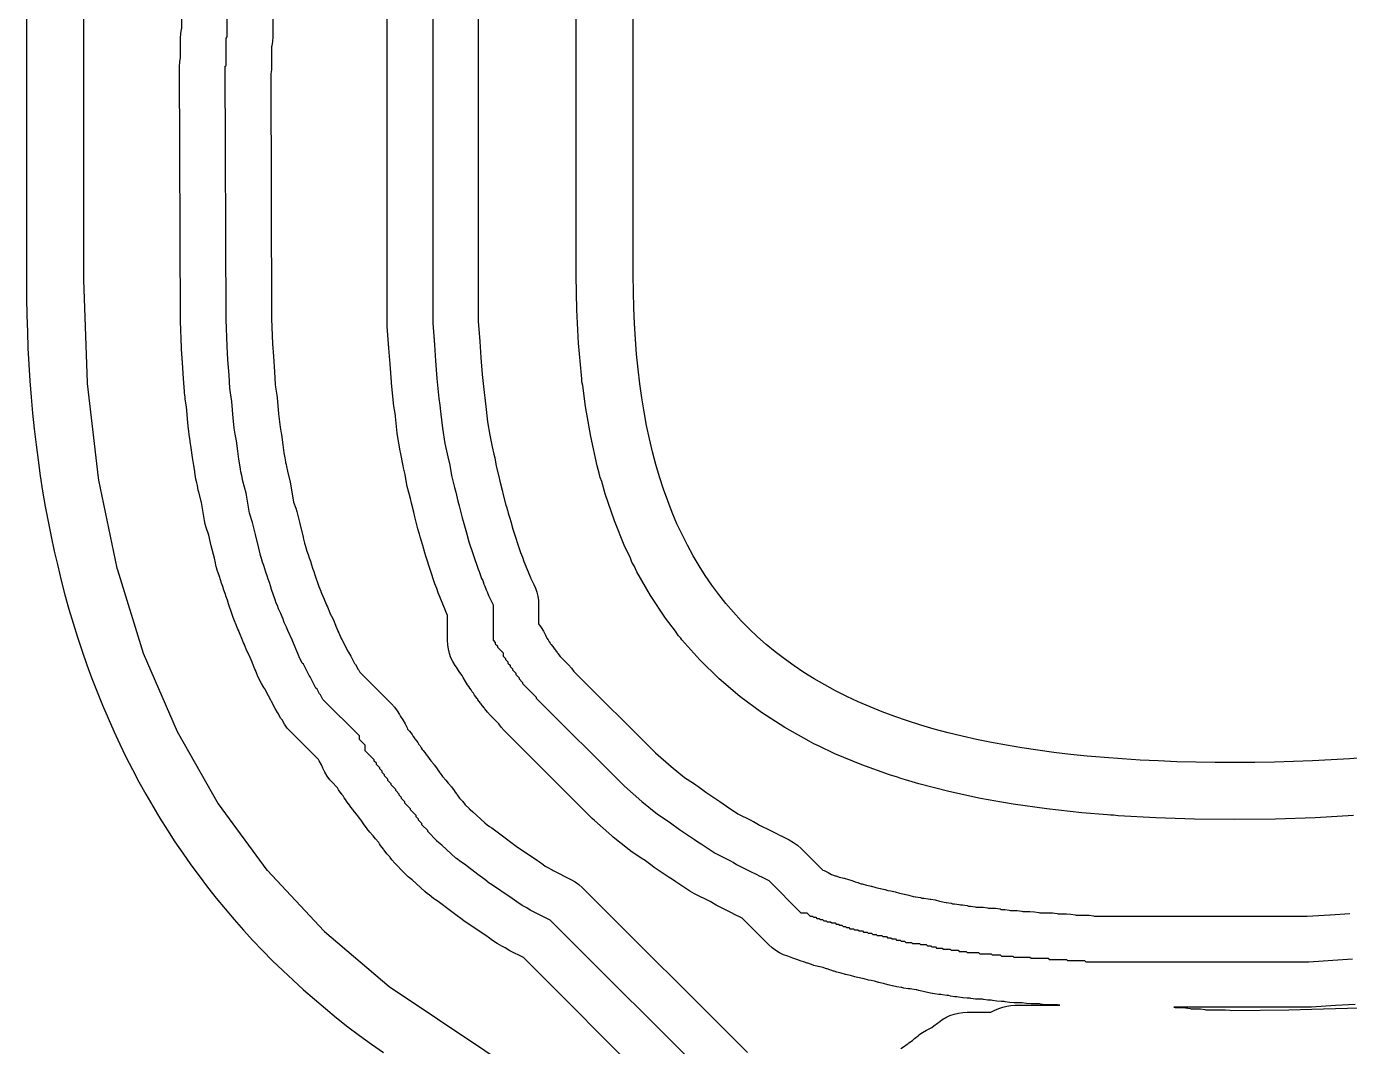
# Model space of a CAD drawing. Header units: millimetres. Extents: x 0 to 1800, y 0 to 406.
# Drawn here: x 1567.6 to 1683.8, y 138.8 to 228.4 of the extents above; entities that cross this region are included whole.
import ezdxf

# ---------------------------------------------------------------- set-up
doc = ezdxf.new("R2010")
doc.units = ezdxf.units.MM
for name, color, linetype in [('1_LETTERS', 7, 'Continuous'), ('2_BACK_inset_5mm', 7, 'Continuous'), ('CENTERLINE', 7, 'Continuous'), ('GROOVE_8MM', 7, 'Continuous')]:
    doc.layers.add(name, color=color, linetype=linetype)

msp = doc.modelspace()

# ---------------------------------------------------------------- linework, layer by layer
at = {"layer": '1_LETTERS'}
for points in [[(1567.65, 230.77), (1567.65, 205.99), (1567.66, 204.51), (1567.68, 203.03), (1567.73, 201.57), (1567.78, 200.12), (1567.86, 198.68), (1567.95, 197.25), (1568.06, 195.83), (1568.19, 194.42), (1568.33, 193.03), (1568.49, 191.64), (1568.67, 190.27), (1568.86, 188.91), (1569.07, 187.56), (1569.3, 186.22), (1569.55, 184.9), (1569.81, 183.58), (1570.09, 182.28), (1570.39, 180.99), (1570.7, 179.72), (1571.03, 178.45), (1571.38, 177.2), (1571.75, 175.96), (1572.13, 174.73), (1572.54, 173.51), (1572.95, 172.3), (1573.39, 171.11), (1573.85, 169.93), (1574.32, 168.76), (1574.81, 167.61), (1575.32, 166.47), (1575.84, 165.34), (1576.39, 164.22), (1576.95, 163.11), (1577.53, 162.02), (1578.12, 160.94), (1578.74, 159.87), (1579.37, 158.82), (1580.02, 157.78), (1580.69, 156.75), (1581.38, 155.74), (1582.09, 154.74), (1582.81, 153.75), (1583.55, 152.77), (1584.31, 151.81), (1585.09, 150.86), (1585.89, 149.92), (1586.71, 149), (1587.54, 148.09), (1588.39, 147.19), (1589.26, 146.31), (1590.15, 145.44), (1591.06, 144.59), (1591.99, 143.75), (1592.93, 142.92), (1593.9, 142.1), (1594.88, 141.3), (1595.88, 140.51), (1596.9, 139.74), (1597.94, 138.98), (1599, 138.24)], [(1685.37, 164.17), (1683.81, 164.05), (1682.21, 163.95), (1680.58, 163.86), (1678.92, 163.8), (1677.23, 163.75), (1675.51, 163.73), (1673.75, 163.72), (1672.02, 163.73), (1670.33, 163.75), (1668.66, 163.79), (1667.03, 163.86), (1665.43, 163.93), (1663.85, 164.03), (1662.31, 164.15), (1660.8, 164.28), (1659.32, 164.43), (1657.87, 164.6), (1656.45, 164.79), (1655.06, 165), (1653.71, 165.23), (1652.38, 165.47), (1651.08, 165.74), (1649.81, 166.03), (1648.57, 166.33), (1647.35, 166.66), (1646.17, 167.01), (1645.02, 167.37), (1643.89, 167.76), (1642.8, 168.17), (1641.73, 168.6), (1640.69, 169.05), (1639.68, 169.52), (1638.7, 170.02), (1637.75, 170.53), (1636.82, 171.07), (1635.92, 171.63), (1635.05, 172.21), (1634.21, 172.82), (1633.39, 173.45), (1632.61, 174.09), (1631.84, 174.77), (1631.11, 175.46), (1630.4, 176.18), (1629.72, 176.93), (1629.07, 177.69), (1628.44, 178.48), (1627.84, 179.3), (1627.26, 180.14), (1626.71, 181), (1626.19, 181.89), (1625.69, 182.8), (1625.22, 183.74), (1624.77, 184.7), (1624.35, 185.69), (1623.96, 186.7), (1623.58, 187.74), (1623.24, 188.81), (1622.92, 189.9), (1622.62, 191.01), (1622.35, 192.16), (1622.1, 193.33), (1621.88, 194.53), (1621.68, 195.75), (1621.5, 197), (1621.35, 198.28), (1621.22, 199.58), (1621.12, 200.92), (1621.04, 202.28), (1620.98, 203.67), (1620.94, 205.08), (1620.93, 206.53), (1620.93, 230.55)]]:
    msp.add_lwpolyline(points, dxfattribs=at)
at = {"layer": '2_BACK_inset_5mm'}
for points in [[(1572.65, 230.59), (1572.65, 206.09), (1572.98, 197.1), (1572.99, 197.01), (1573.96, 188.72), (1573.99, 188.53), (1575.59, 180.8), (1575.63, 180.65), (1577.91, 173.32), (1577.91, 173.32), (1580.87, 166.45), (1584.49, 160.09), (1588.77, 154.27), (1588.82, 154.22), (1593.76, 148.93), (1593.82, 148.87), (1599.51, 144.04), (1612.13, 135.57)], [(1684.16, 159.06), (1680.81, 158.87), (1677.34, 158.75), (1673.75, 158.72), (1670.22, 158.75), (1666.81, 158.86), (1663.51, 159.04), (1663.09, 159.08), (1662.85, 159.09), (1662.56, 159.12), (1660.33, 159.3), (1657.25, 159.64), (1654.28, 160.06), (1653.45, 160.21), (1653.1, 160.25), (1652.77, 160.33), (1651.41, 160.57), (1648.65, 161.16), (1646, 161.85), (1644.83, 162.2), (1644.43, 162.3), (1644.13, 162.42), (1643.44, 162.63), (1640.99, 163.51), (1638.64, 164.49), (1637.2, 165.19), (1636.8, 165.35), (1636.57, 165.49), (1636.39, 165.58), (1634.24, 166.79), (1632.2, 168.1), (1630.28, 169.53), (1628.47, 171.08), (1626.77, 172.74), (1625.2, 174.51), (1625.11, 174.64), (1624.89, 174.86), (1624.64, 175.25), (1623.76, 176.4), (1622.45, 178.39), (1621.26, 180.48), (1621.01, 181), (1620.81, 181.31), (1620.65, 181.75), (1620.2, 182.67), (1619.27, 184.95), (1618.46, 187.32), (1618.16, 188.4), (1618.02, 188.77), (1617.95, 189.15), (1617.77, 189.79), (1617.2, 192.35), (1616.73, 195), (1616.5, 196.83), (1616.43, 197.16), (1616.42, 197.42), (1616.38, 197.74), (1616.13, 200.57), (1615.98, 203.5), (1615.93, 206.49), (1615.93, 230.58)]]:
    msp.add_lwpolyline(points, dxfattribs=at)
at = {"layer": 'CENTERLINE'}
for points in [[(1603.32, 241.25), (1603.32, 202.33), (1603.47, 200.41), (1603.57, 199.01), (1603.69, 197.46), (1603.86, 195.7), (1603.96, 195.1), (1604.02, 194.57), (1604.18, 193.1), (1604.4, 191.75), (1604.64, 190.57), (1604.82, 189.84), (1604.97, 188.94), (1605.24, 187.87), (1605.34, 187.47), (1605.54, 186.67), (1605.64, 186.27), (1605.9, 185.21), (1606, 184.91), (1606.1, 184.51), (1606.3, 183.91), (1606.5, 183.11), (1607.31, 180.7), (1607.41, 180.5), (1607.61, 179.9), (1607.71, 179.7), (1607.81, 179.4), (1607.91, 179.2), (1608.01, 178.9), (1608.11, 178.7), (1608.21, 178.4), (1608.62, 177.58), (1608.62, 174.46), (1608.82, 174.26), (1608.82, 174.16), (1609.02, 173.96), (1609.02, 173.86), (1609.52, 173.36), (1609.52, 173.06), (1609.72, 172.86), (1609.72, 172.76), (1609.92, 172.56), (1609.92, 172.46), (1610.12, 172.26), (1610.12, 172.16), (1610.32, 171.96), (1610.32, 171.86), (1610.62, 171.56), (1610.62, 171.46), (1610.92, 171.16), (1610.92, 171.06), (1611.22, 170.76), (1611.22, 170.66), (1612.42, 169.46), (1612.42, 169.36), (1620.15, 161.63), (1621.68, 160.3), (1623.07, 159.18), (1624, 158.56), (1624.2, 158.43), (1624.21, 158.42), (1625, 157.83), (1625.7, 157.36), (1626.3, 156.96), (1626.6, 156.76), (1626.9, 156.56), (1628.11, 155.76), (1629.48, 155.07), (1629.68, 154.97), (1629.71, 154.96), (1630.01, 154.76), (1631.18, 154.17), (1631.78, 153.87), (1631.98, 153.77), (1632.18, 153.67), (1632.78, 153.37), (1632.85, 153.34), (1635.66, 150.52), (1636.16, 150.52), (1636.46, 150.22), (1636.66, 150.22), (1636.76, 150.12), (1636.96, 150.12), (1637.06, 150.02), (1637.26, 150.02), (1637.36, 149.92), (1637.56, 149.92), (1637.66, 149.82), (1637.86, 149.82), (1637.96, 149.72), (1638.26, 149.72), (1638.36, 149.62), (1638.66, 149.62), (1638.76, 149.52), (1638.96, 149.52), (1639.06, 149.42), (1639.26, 149.42), (1639.36, 149.32), (1639.56, 149.32), (1639.66, 149.22), (1639.86, 149.22), (1639.96, 149.12), (1640.26, 149.12), (1640.36, 149.02), (1640.66, 149.02), (1640.76, 148.92), (1641.06, 148.92), (1641.16, 148.82), (1641.46, 148.82), (1641.56, 148.72), (1641.86, 148.72), (1641.96, 148.62), (1642.26, 148.62), (1642.36, 148.52), (1642.76, 148.52), (1642.86, 148.42), (1643.16, 148.42), (1643.26, 148.32), (1643.56, 148.32), (1643.66, 148.22), (1643.96, 148.22), (1644.06, 148.12), (1644.36, 148.12), (1644.46, 148.02), (1644.76, 148.02), (1644.86, 147.92), (1645.36, 147.92), (1645.46, 147.82), (1646.06, 147.82), (1646.16, 147.72), (1646.66, 147.72), (1646.76, 147.62), (1647.06, 147.62), (1647.16, 147.52), (1647.46, 147.52), (1647.56, 147.42), (1648.06, 147.42), (1648.16, 147.32), (1648.76, 147.32), (1648.86, 147.22), (1649.46, 147.22), (1649.56, 147.12), (1650.16, 147.12), (1650.26, 147.02), (1651.26, 147.02), (1651.36, 146.92), (1652.36, 146.92), (1652.46, 146.82), (1653.16, 146.82), (1653.26, 146.72), (1654.26, 146.72), (1654.36, 146.62), (1655.76, 146.62), (1655.86, 146.52), (1657.36, 146.52), (1657.46, 146.42), (1658.96, 146.42), (1659.06, 146.32), (1660.56, 146.32), (1660.66, 146.22), (1680.25, 146.22), (1682.36, 146.36), (1684.09, 146.46)], [(1628.12, 135.4), (1613.65, 149.87), (1611.89, 150.75), (1611.59, 150.95), (1611.19, 151.15), (1610.7, 151.48), (1610.3, 151.78), (1608.39, 153.05), (1608.39, 153.05), (1608.28, 153.13), (1607.91, 153.43), (1607.29, 153.89), (1606.1, 154.78), (1605.8, 154.98), (1605.4, 155.28), (1605.35, 155.32), (1604.12, 156.45), (1603.68, 156.81), (1603.68, 156.85), (1602.88, 157.65), (1602.88, 157.75), (1602.38, 158.25), (1602.38, 158.35), (1602.08, 158.65), (1602.08, 158.75), (1601.88, 158.95), (1601.88, 159.05), (1601.38, 159.55), (1601.38, 159.65), (1600.88, 160.15), (1600.88, 160.25), (1600.58, 160.55), (1600.58, 160.65), (1600.38, 160.85), (1600.38, 160.95), (1600.08, 161.25), (1600.08, 161.35), (1599.68, 161.75), (1599.68, 161.85), (1599.38, 162.15), (1599.38, 162.25), (1599.08, 162.55), (1599.08, 162.65), (1598.88, 162.85), (1598.88, 162.95), (1598.68, 163.15), (1598.68, 163.25), (1598.38, 163.55), (1598.38, 163.65), (1598.18, 163.85), (1598.18, 163.95), (1597.38, 164.75), (1597.38, 165.25), (1596.88, 165.75), (1596.88, 166.05), (1593.67, 169.26), (1593.47, 169.66), (1593.37, 169.76), (1593.17, 170.16), (1593.07, 170.26), (1592.57, 171.26), (1592.47, 171.36), (1591.97, 172.36), (1591.87, 172.46), (1591.59, 173.01), (1591.49, 173.31), (1591.29, 173.71), (1591.19, 174.01), (1591.09, 174.21), (1590.99, 174.51), (1590.59, 175.31), (1590.49, 175.61), (1590.29, 176.01), (1590.19, 176.31), (1590.09, 176.51), (1589.99, 176.81), (1589.79, 177.21), (1589.69, 177.51), (1589.59, 177.71), (1589.5, 178), (1589.5, 178), (1589.18, 178.93), (1589.08, 179.23), (1588.98, 179.53), (1588.88, 179.83), (1588.78, 180.13), (1588.68, 180.43), (1588.58, 180.73), (1588.48, 181.03), (1588.38, 181.33), (1588.28, 181.63), (1588.2, 181.9), (1588.16, 182.04), (1588.06, 182.54), (1587.76, 183.74), (1587.5, 184.8), (1587.22, 185.63), (1586.93, 187.37), (1586.66, 188.44), (1586.56, 188.94), (1586.48, 189.27), (1586.44, 189.48), (1586.38, 189.88), (1586.3, 190.38), (1586.2, 191.08), (1586.08, 191.98), (1585.98, 192.58), (1585.9, 193.08), (1585.86, 193.41), (1585.8, 193.97), (1585.67, 195.43), (1585.56, 196.21), (1585.52, 196.6), (1585.44, 197.75), (1585.34, 199.11), (1585.26, 200.29), (1585.18, 202.64), (1585.1, 224.89), (1585.18, 224.96), (1585.18, 227.36), (1585.28, 227.46), (1585.28, 229.86)]]:
    msp.add_lwpolyline(points, dxfattribs=at)
at = {"layer": 'GROOVE_8MM'}
for points in [[(1644.42, 138.58), (1644.74, 138.81), (1644.9, 138.91), (1645.04, 139.01), (1645.07, 139.03), (1645.12, 139.08), (1645.44, 139.31), (1645.44, 139.31), (1645.62, 139.48), (1645.94, 139.71), (1645.97, 139.73), (1646.02, 139.78), (1646.34, 140.01), (1646.67, 140.21), (1647.03, 140.38), (1647.15, 140.43), (1647.32, 140.58), (1647.64, 140.81), (1647.67, 140.83), (1647.72, 140.88), (1648.04, 141.11), (1648.37, 141.31), (1648.73, 141.48), (1649.1, 141.61), (1649.48, 141.71), (1649.87, 141.77), (1650.26, 141.79), (1652.33, 141.79), (1652.68, 141.96), (1653.02, 142.11), (1653.37, 142.23), (1653.74, 142.32), (1654.1, 142.37), (1654.47, 142.39), (1658.39, 142.39), (1658.28, 142.4), (1658.19, 142.42), (1657.46, 142.42), (1657.07, 142.44), (1656.68, 142.5), (1656.59, 142.52), (1655.86, 142.52), (1655.47, 142.54), (1655.08, 142.6), (1654.99, 142.62), (1654.36, 142.62), (1653.97, 142.64), (1653.58, 142.7), (1653.49, 142.72), (1653.26, 142.72), (1652.87, 142.74), (1652.48, 142.8), (1652.37, 142.83), (1652.07, 142.84), (1651.68, 142.9), (1651.59, 142.92), (1651.36, 142.92), (1650.97, 142.94), (1650.58, 143), (1650.49, 143.02), (1650.26, 143.02), (1649.87, 143.04), (1649.48, 143.1), (1649.34, 143.14), (1649.17, 143.14), (1648.78, 143.2), (1648.64, 143.24), (1648.47, 143.24), (1648.08, 143.3), (1647.94, 143.34), (1647.77, 143.34), (1647.38, 143.4), (1647.22, 143.44), (1647.17, 143.44), (1646.78, 143.5), (1646.4, 143.6), (1646.39, 143.6), (1646.38, 143.6), (1646, 143.7), (1645.99, 143.7), (1645.98, 143.7), (1645.82, 143.74), (1645.77, 143.74), (1645.38, 143.8), (1645.24, 143.84), (1645.07, 143.84), (1644.68, 143.9), (1644.52, 143.94), (1644.47, 143.94), (1644.08, 144), (1643.7, 144.1), (1643.69, 144.1), (1643.68, 144.1), (1643.3, 144.2), (1643.29, 144.2), (1643.28, 144.2), (1642.9, 144.3), (1642.89, 144.3), (1642.88, 144.3), (1642.5, 144.4), (1642.49, 144.4), (1642.48, 144.4), (1642.1, 144.5), (1642.09, 144.5), (1642.08, 144.5), (1641.83, 144.56), (1641.58, 144.6), (1641.2, 144.7), (1641.19, 144.7), (1641.18, 144.7), (1640.8, 144.8), (1640.79, 144.8), (1640.78, 144.8), (1640.4, 144.9), (1640.39, 144.9), (1640.38, 144.9), (1640, 145), (1639.99, 145), (1639.98, 145), (1639.6, 145.1), (1639.59, 145.1), (1639.58, 145.1), (1639.2, 145.2), (1639.19, 145.2), (1639.18, 145.2), (1638.8, 145.3), (1638.57, 145.38), (1638.5, 145.4), (1638.27, 145.48), (1638.2, 145.5), (1637.97, 145.58), (1637.9, 145.6), (1637.67, 145.68), (1637.6, 145.7), (1637.59, 145.7), (1637.58, 145.7), (1637.2, 145.8), (1637.19, 145.8), (1637.18, 145.8), (1636.8, 145.9), (1636.57, 145.98), (1636.5, 146), (1636.27, 146.08), (1636.2, 146.1), (1635.97, 146.18), (1635.9, 146.2), (1635.67, 146.28), (1635.6, 146.3), (1635.37, 146.38), (1635.3, 146.4), (1634.93, 146.53), (1634.66, 146.66), (1634.5, 146.7), (1634.13, 146.83), (1633.77, 147), (1633.44, 147.2), (1633.12, 147.43), (1632.83, 147.7), (1630.48, 150.05), (1630.39, 150.09), (1630.19, 150.19), (1629.99, 150.29), (1629.39, 150.59), (1628.22, 151.18), (1627.82, 151.41), (1627.69, 151.5), (1626.32, 152.18), (1625.89, 152.43), (1624.68, 153.23), (1624.38, 153.43), (1624.08, 153.63), (1623.48, 154.03), (1622.78, 154.5), (1622.6, 154.63), (1621.89, 155.16), (1621.78, 155.23), (1620.85, 155.85), (1620.57, 156.06), (1619.18, 157.17), (1619.05, 157.29), (1617.52, 158.62), (1617.32, 158.8), (1609.59, 166.54), (1609.33, 166.83), (1609.12, 167.11), (1608.39, 167.84), (1608.13, 168.13), (1607.89, 168.44), (1607.87, 168.48), (1607.83, 168.53), (1607.59, 168.84), (1607.57, 168.88), (1607.53, 168.93), (1607.29, 169.24), (1607.27, 169.28), (1607.23, 169.33), (1606.99, 169.64), (1606.9, 169.8), (1606.79, 169.94), (1606.7, 170.1), (1606.59, 170.24), (1606.5, 170.4), (1606.39, 170.54), (1606.3, 170.7), (1606.19, 170.84), (1605.99, 171.18), (1605.91, 171.35), (1605.69, 171.64), (1605.6, 171.8), (1605.49, 171.94), (1605.4, 172.1), (1605.29, 172.24), (1605.09, 172.58), (1604.92, 172.93), (1604.79, 173.3), (1604.7, 173.68), (1604.64, 174.07), (1604.62, 174.46), (1604.62, 176.64), (1604.41, 177.13), (1604.39, 177.22), (1604.21, 177.63), (1604.19, 177.72), (1604.01, 178.13), (1603.99, 178.22), (1603.81, 178.63), (1603.69, 179.02), (1603.51, 179.43), (1602.71, 181.85), (1602.62, 182.14), (1602.46, 182.79), (1602.31, 183.25), (1602.22, 183.54), (1602.16, 183.79), (1602.11, 183.95), (1602.02, 184.24), (1601.76, 185.3), (1601.66, 185.7), (1601.46, 186.5), (1601.36, 186.9), (1601.09, 187.97), (1601.03, 188.28), (1600.9, 189.03), (1600.76, 189.6), (1600.72, 189.78), (1600.48, 190.97), (1600.46, 191.1), (1600.23, 192.44), (1600.2, 192.66), (1600.04, 194.13), (1600.04, 194.17), (1600, 194.57), (1599.92, 195.04), (1599.88, 195.3), (1599.71, 197.07), (1599.7, 197.16), (1599.58, 198.71), (1599.58, 198.73), (1599.48, 200.12), (1599.33, 202.03), (1599.32, 202.33), (1599.32, 241.25)], [(1607.32, 240.47), (1607.32, 202.49), (1607.46, 200.72), (1607.46, 200.7), (1607.56, 199.31), (1607.67, 197.82), (1607.83, 196.22), (1607.91, 195.75), (1607.94, 195.49), (1607.99, 194.99), (1608.14, 193.65), (1608.34, 192.47), (1608.54, 191.45), (1608.7, 190.81), (1608.77, 190.5), (1608.89, 189.76), (1609.12, 188.84), (1609.22, 188.44), (1609.42, 187.64), (1609.52, 187.24), (1609.75, 186.33), (1609.8, 186.18), (1609.88, 185.88), (1609.95, 185.63), (1610.1, 185.18), (1610.18, 184.88), (1610.35, 184.23), (1611.03, 182.18), (1611.2, 181.76), (1611.33, 181.38), (1611.5, 180.96), (1611.53, 180.88), (1611.7, 180.46), (1611.73, 180.38), (1611.9, 179.96), (1611.91, 179.93), (1612.2, 179.37), (1612.35, 179.03), (1612.47, 178.68), (1612.55, 178.32), (1612.6, 177.95), (1612.62, 177.58), (1612.62, 175.89), (1612.85, 175.59), (1613.05, 175.25), (1613.22, 174.9), (1613.27, 174.75), (1613.34, 174.63), (1613.45, 174.49), (1613.54, 174.33), (1613.65, 174.19), (1613.67, 174.15), (1613.71, 174.1), (1613.95, 173.79), (1613.97, 173.75), (1614.01, 173.7), (1614.25, 173.39), (1614.27, 173.35), (1614.31, 173.3), (1614.52, 173.02), (1615.25, 172.29), (1615.51, 172), (1615.72, 171.72), (1622.89, 164.56), (1624.25, 163.36), (1625.44, 162.41), (1626.22, 161.89), (1626.42, 161.76), (1626.6, 161.63), (1627.31, 161.1), (1627.92, 160.69), (1628.52, 160.29), (1628.82, 160.09), (1629.12, 159.89), (1630.12, 159.22), (1631.27, 158.65), (1631.47, 158.55), (1631.5, 158.53), (1631.93, 158.28), (1632.02, 158.22), (1632.97, 157.75), (1633.57, 157.45), (1633.77, 157.35), (1633.97, 157.25), (1634.57, 156.95), (1634.63, 156.92), (1635.01, 156.7), (1635.35, 156.45), (1635.67, 156.17), (1637.58, 154.26), (1637.69, 154.22), (1638.04, 154.05), (1638.35, 153.87), (1638.35, 153.87), (1638.42, 153.85), (1638.65, 153.77), (1638.72, 153.75), (1638.95, 153.67), (1639.02, 153.65), (1639.03, 153.65), (1639.04, 153.65), (1639.42, 153.55), (1639.43, 153.55), (1639.44, 153.55), (1639.82, 153.45), (1640.05, 153.37), (1640.12, 153.35), (1640.35, 153.27), (1640.42, 153.25), (1640.65, 153.17), (1640.72, 153.15), (1640.95, 153.07), (1641.02, 153.05), (1641.03, 153.05), (1641.04, 153.05), (1641.42, 152.95), (1641.43, 152.95), (1641.44, 152.95), (1641.82, 152.85), (1641.83, 152.85), (1641.84, 152.85), (1642.22, 152.75), (1642.23, 152.75), (1642.24, 152.75), (1642.62, 152.65), (1642.63, 152.65), (1642.64, 152.65), (1643.02, 152.55), (1643.03, 152.55), (1643.04, 152.55), (1643.29, 152.48), (1643.54, 152.45), (1643.92, 152.35), (1643.93, 152.35), (1643.94, 152.35), (1644.32, 152.25), (1644.33, 152.25), (1644.34, 152.25), (1644.72, 152.15), (1644.73, 152.15), (1644.74, 152.15), (1645.12, 152.05), (1645.13, 152.05), (1645.14, 152.05), (1645.52, 151.95), (1645.53, 151.95), (1645.54, 151.95), (1645.7, 151.91), (1645.75, 151.91), (1646.14, 151.85), (1646.27, 151.81), (1646.45, 151.81), (1646.84, 151.75), (1647, 151.71), (1647.05, 151.71), (1647.44, 151.65), (1647.82, 151.55), (1647.83, 151.55), (1647.84, 151.55), (1648.22, 151.45), (1648.23, 151.45), (1648.24, 151.45), (1648.4, 151.41), (1648.45, 151.41), (1648.84, 151.35), (1648.97, 151.31), (1649.15, 151.31), (1649.54, 151.25), (1649.67, 151.21), (1649.85, 151.21), (1650.24, 151.15), (1650.37, 151.11), (1650.55, 151.11), (1650.94, 151.05), (1651.03, 151.02), (1651.26, 151.02), (1651.65, 151.01), (1652.04, 150.95), (1652.13, 150.92), (1652.36, 150.92), (1652.75, 150.91), (1653.14, 150.85), (1653.25, 150.82), (1653.55, 150.81), (1653.94, 150.75), (1654.03, 150.72), (1654.26, 150.72), (1654.65, 150.71), (1655.04, 150.65), (1655.13, 150.62), (1655.76, 150.62), (1656.15, 150.61), (1656.54, 150.55), (1656.63, 150.52), (1657.36, 150.52), (1657.75, 150.51), (1658.14, 150.45), (1658.23, 150.42), (1658.96, 150.42), (1659.35, 150.41), (1659.74, 150.35), (1659.83, 150.32), (1660.56, 150.32), (1660.95, 150.31), (1661.34, 150.25), (1661.43, 150.22), (1680.12, 150.22), (1682.11, 150.35), (1682.12, 150.35), (1683.84, 150.45)], [(1622.46, 135.4), (1611.29, 146.58), (1610.1, 147.18), (1609.67, 147.43), (1609.58, 147.49), (1609.4, 147.58), (1608.97, 147.83), (1608.48, 148.15), (1608.3, 148.28), (1607.99, 148.51), (1606.17, 149.73), (1606.17, 149.73), (1606.06, 149.8), (1605.78, 150.01), (1605.46, 150.26), (1604.89, 150.69), (1603.79, 151.51), (1603.58, 151.65), (1603.4, 151.78), (1603, 152.08), (1603, 152.08), (1602.87, 152.18), (1602.63, 152.38), (1601.51, 153.42), (1601.18, 153.68), (1600.79, 154.05), (1599.99, 154.89), (1599.74, 155.17), (1599.59, 155.38), (1599.55, 155.42), (1599.29, 155.71), (1599.05, 156.02), (1599.03, 156.06), (1598.99, 156.11), (1598.75, 156.42), (1598.66, 156.58), (1598.58, 156.69), (1598.55, 156.72), (1598.29, 157.01), (1598.08, 157.29), (1598.05, 157.32), (1597.79, 157.61), (1597.55, 157.92), (1597.53, 157.96), (1597.49, 158.01), (1597.25, 158.32), (1597.16, 158.48), (1597.05, 158.62), (1597.03, 158.66), (1596.99, 158.71), (1596.75, 159.02), (1596.75, 159.03), (1596.59, 159.21), (1596.35, 159.52), (1596.33, 159.56), (1596.29, 159.61), (1596.05, 159.92), (1596.03, 159.96), (1595.99, 160.01), (1595.75, 160.32), (1595.66, 160.48), (1595.55, 160.62), (1595.46, 160.78), (1595.35, 160.92), (1595.33, 160.96), (1595.29, 161.01), (1595.05, 161.32), (1594.96, 161.48), (1594.88, 161.59), (1594.55, 161.92), (1594.29, 162.21), (1594.05, 162.52), (1593.85, 162.86), (1593.68, 163.21), (1593.59, 163.47), (1593.55, 163.52), (1593.35, 163.86), (1593.3, 163.97), (1590.84, 166.43), (1590.55, 166.75), (1590.3, 167.1), (1590.09, 167.47), (1590.08, 167.49), (1590, 167.6), (1589.79, 167.97), (1589.78, 167.99), (1589.7, 168.1), (1589.49, 168.47), (1589.18, 169.09), (1589.1, 169.2), (1588.89, 169.57), (1588.58, 170.19), (1588.5, 170.3), (1588.29, 170.67), (1588.01, 171.22), (1587.8, 171.75), (1587.79, 171.78), (1587.71, 171.92), (1587.5, 172.45), (1587.47, 172.53), (1587.3, 172.95), (1587.29, 172.98), (1587.01, 173.52), (1586.8, 174.05), (1586.79, 174.08), (1586.71, 174.22), (1586.5, 174.75), (1586.47, 174.83), (1586.3, 175.25), (1586.29, 175.28), (1586.21, 175.42), (1586, 175.95), (1585.97, 176.03), (1585.8, 176.45), (1585.7, 176.73), (1585.39, 177.67), (1585.29, 177.97), (1585.19, 178.27), (1585.09, 178.57), (1584.99, 178.87), (1584.89, 179.17), (1584.79, 179.47), (1584.69, 179.77), (1584.59, 180.07), (1584.49, 180.37), (1584.4, 180.63), (1584.32, 180.93), (1584.28, 181.07), (1584.24, 181.26), (1584.16, 181.66), (1583.88, 182.77), (1583.65, 183.68), (1583.42, 184.37), (1583.34, 184.67), (1583.27, 184.97), (1583.01, 186.55), (1582.78, 187.47), (1582.74, 187.66), (1582.66, 188.06), (1582.6, 188.3), (1582.53, 188.61), (1582.5, 188.82), (1582.43, 189.22), (1582.42, 189.31), (1582.34, 189.81), (1582.24, 190.51), (1582.12, 191.37), (1582.03, 191.92), (1582.02, 192.01), (1581.94, 192.51), (1581.9, 192.85), (1581.88, 193.01), (1581.82, 193.57), (1581.82, 193.6), (1581.69, 194.97), (1581.6, 195.65), (1581.58, 195.81), (1581.54, 196.2), (1581.53, 196.31), (1581.45, 197.47), (1581.35, 198.82), (1581.35, 198.84), (1581.27, 200.02), (1581.26, 200.15), (1581.18, 202.5), (1581.18, 202.62), (1581.1, 224.88), (1581.12, 225.27), (1581.18, 225.66), (1581.18, 225.66), (1581.18, 227.36), (1581.2, 227.76), (1581.26, 228.14), (1581.26, 228.14), (1581.28, 228.24), (1581.28, 229.86)], [(1589.28, 229.09), (1589.28, 227.46), (1589.26, 227.07), (1589.2, 226.68), (1589.18, 226.59), (1589.18, 224.96), (1589.16, 224.57), (1589.11, 224.21), (1589.18, 202.71), (1589.26, 200.49), (1589.33, 199.38), (1589.43, 198.04), (1589.5, 196.94), (1589.53, 196.69), (1589.63, 196), (1589.65, 195.8), (1589.78, 194.35), (1589.83, 193.89), (1589.86, 193.64), (1589.93, 193.19), (1590.02, 192.64), (1590.04, 192.54), (1590.16, 191.64), (1590.26, 190.94), (1590.33, 190.49), (1590.39, 190.14), (1590.4, 190.08), (1590.44, 189.91), (1590.48, 189.73), (1590.56, 189.32), (1590.81, 188.34), (1590.87, 188.02), (1591.11, 186.6), (1591.29, 186.06), (1591.38, 185.77), (1591.64, 184.71), (1591.94, 183.51), (1591.98, 183.33), (1592.05, 182.98), (1592.08, 182.9), (1592.18, 182.6), (1592.28, 182.3), (1592.38, 182), (1592.48, 181.7), (1592.58, 181.4), (1592.68, 181.1), (1592.78, 180.8), (1592.88, 180.5), (1592.98, 180.2), (1593.29, 179.26), (1593.29, 179.26), (1593.31, 179.19), (1593.49, 178.78), (1593.5, 178.75), (1593.57, 178.6), (1593.79, 178.08), (1593.81, 177.99), (1593.99, 177.58), (1594, 177.55), (1594.07, 177.4), (1594.29, 176.88), (1594.3, 176.85), (1594.57, 176.3), (1594.79, 175.78), (1594.81, 175.69), (1594.99, 175.28), (1595, 175.25), (1595.07, 175.1), (1595.28, 174.6), (1595.33, 174.52), (1595.54, 174.15), (1595.85, 173.53), (1595.93, 173.42), (1596.14, 173.05), (1596.45, 172.43), (1596.53, 172.32), (1596.74, 171.95), (1596.75, 171.93), (1596.83, 171.82), (1596.92, 171.66), (1599.71, 168.87), (1599.97, 168.58), (1600.21, 168.27), (1600.41, 167.93), (1600.49, 167.76), (1600.71, 167.47), (1600.91, 167.13), (1601.08, 166.78), (1601.12, 166.65), (1601.27, 166.48), (1601.51, 166.17), (1601.6, 166.01), (1601.71, 165.87), (1601.73, 165.83), (1601.77, 165.78), (1602.01, 165.47), (1602.1, 165.31), (1602.21, 165.17), (1602.3, 165.01), (1602.41, 164.87), (1602.43, 164.83), (1602.47, 164.78), (1602.71, 164.47), (1602.73, 164.43), (1602.77, 164.38), (1603.01, 164.07), (1603.01, 164.06), (1603.17, 163.88), (1603.41, 163.57), (1603.43, 163.53), (1603.47, 163.48), (1603.71, 163.17), (1603.8, 163.01), (1603.91, 162.87), (1603.93, 162.83), (1603.97, 162.78), (1604.18, 162.5), (1604.21, 162.47), (1604.47, 162.18), (1604.68, 161.9), (1604.71, 161.87), (1604.97, 161.58), (1605.21, 161.27), (1605.3, 161.11), (1605.41, 160.97), (1605.43, 160.93), (1605.47, 160.88), (1605.68, 160.6), (1605.71, 160.57), (1605.97, 160.28), (1606.18, 160), (1606.51, 159.67), (1606.53, 159.65), (1606.62, 159.58), (1606.84, 159.38), (1607.89, 158.41), (1608.11, 158.25), (1608.32, 158.11), (1608.5, 157.98), (1609.69, 157.09), (1610.31, 156.63), (1610.41, 156.55), (1610.64, 156.36), (1612.52, 155.11), (1612.7, 154.98), (1613.01, 154.75), (1613.2, 154.62), (1613.38, 154.53), (1613.81, 154.28), (1613.9, 154.22), (1615.44, 153.45), (1615.82, 153.24), (1616.16, 152.99), (1616.48, 152.7), (1630.95, 138.23)], [(1684.33, 142.47), (1682.6, 142.36), (1680.5, 142.23), (1680.25, 142.22), (1668.41, 142.22), (1668.52, 142.21), (1668.61, 142.19), (1668.61, 142.19), (1669.04, 142.19), (1669.43, 142.17), (1669.82, 142.11), (1669.91, 142.09), (1670.34, 142.09), (1670.73, 142.07), (1671.12, 142.01), (1671.21, 141.99), (1672.94, 141.99), (1673.33, 141.97), (1673.48, 141.94), (1678.49, 141.98), (1681.55, 142.08), (1684.69, 142.17)]]:
    msp.add_lwpolyline(points, dxfattribs=at)

doc.saveas('drawing.dxf')
